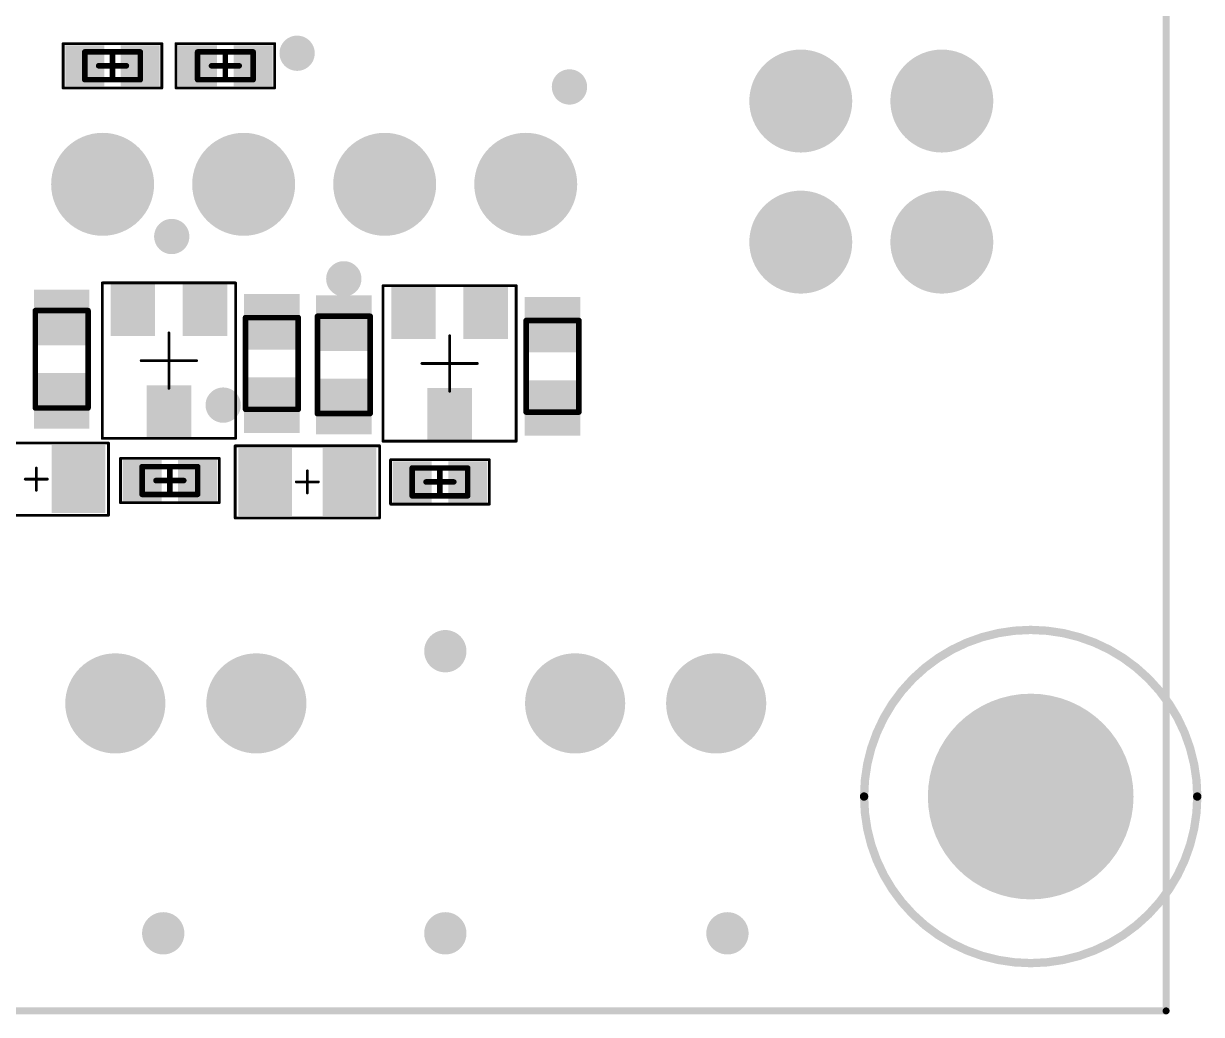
# Model space of a CAD drawing. Header units: millimetres. Extents: x 213 to 316, y 2 to 74.
# Drawn here: x 294.32 to 315.54, y 1.9 to 19.74 of the extents above; entities that cross this region are included whole.
import ezdxf

# ---------------------------------------------------------------- set-up
doc = ezdxf.new("R2010")
doc.units = ezdxf.units.MM
for name, color, linetype in [('BottomSolder', 6, 'Continuous'), ('KeepOutLayer', 6, 'Continuous'), ('Mechanical13', 56, 'Continuous'), ('Mechanical15', 56, 'Continuous'), ('MultiLayer', 9, 'Continuous'), ('TopPaste', 8, 'Continuous'), ('TopSolder', 216, 'Continuous')]:
    doc.layers.add(name, color=color, linetype=linetype)

msp = doc.modelspace()

# ---------------------------------------------------------------- linework, layer by layer
at = {"layer": 'BottomSolder'}
for points, const_width in [([(307.858, 18.348, 1), (308.785, 18.348, 1)], 0.927), ([(310.398, 18.348, 1), (311.325, 18.348, 1)], 0.927), ([(295.285, 16.849, 1), (296.212, 16.849, 1)], 0.927), ([(297.825, 16.849, 1), (298.752, 16.849, 1)], 0.927), ([(300.365, 16.849, 1), (301.292, 16.849, 1)], 0.927), ([(302.905, 16.849, 1), (303.832, 16.849, 1)], 0.927), ([(307.858, 15.808, 1), (308.785, 15.808, 1)], 0.927), ([(310.398, 15.808, 1), (311.325, 15.808, 1)], 0.927), ([(295.527, 7.502, 1), (296.428, 7.502, 1)], 0.902), ([(298.067, 7.502, 1), (298.968, 7.502, 1)], 0.902), ([(303.807, 7.502, 1), (304.709, 7.502, 1)], 0.902), ([(306.347, 7.502, 1), (307.249, 7.502, 1)], 0.902), ([(311.536, 5.825, 1), (313.388, 5.825, 1)], 1.852)]:
    msp.add_lwpolyline(points, format="xyb", close=True, dxfattribs=dict(at, const_width=const_width))
at = {"layer": 'KeepOutLayer', "const_width": 0.127}
for points in [[(314.9, 1.965), (314.9, 73.643)], [(213.504, 1.965), (314.9, 1.965)]]:
    msp.add_lwpolyline(points, dxfattribs=at)
at = {"layer": 'KeepOutLayer'}
for points, const_width in [([(315.462, 5.825, 1), (309.462, 5.825, 1)], 0.15), ([(309.424, 5.825, 1), (309.499, 5.825, 1)], 0.075), ([(315.424, 5.825, 1), (315.499, 5.825, 1)], 0.075), ([(314.869, 1.965, 1), (314.932, 1.965, 1)], 0.0635), ([(314.869, 1.965, 1), (314.932, 1.965, 1)], 0.0635)]:
    msp.add_lwpolyline(points, format="xyb", close=True, dxfattribs=dict(at, const_width=const_width))
at = {"layer": 'Mechanical13', "const_width": 0.1}
for points in [[(295.427, 19.233), (296.427, 19.233)], [(295.427, 18.733), (295.427, 19.233)], [(296.427, 18.733), (296.427, 19.233)], [(297.459, 19.233), (298.459, 19.233)], [(297.459, 18.733), (297.459, 19.233)], [(298.459, 18.733), (298.459, 19.233)], [(295.427, 18.733), (296.427, 18.733)], [(297.459, 18.733), (298.459, 18.733)], [(294.537, 14.575), (295.487, 14.575)], [(294.537, 12.822), (294.537, 14.575)], [(295.487, 12.822), (295.487, 14.575)], [(298.322, 12.798), (298.322, 14.448)], [(298.322, 14.448), (299.272, 14.448)], [(299.272, 12.798), (299.272, 14.448)], [(299.617, 14.473), (300.567, 14.473)], [(299.617, 12.721), (299.617, 14.473)], [(300.567, 12.721), (300.567, 14.473)], [(303.376, 12.747), (303.376, 14.397)], [(303.376, 14.397), (304.326, 14.397)], [(304.326, 12.747), (304.326, 14.397)], [(294.537, 12.822), (295.487, 12.822)], [(298.322, 12.798), (299.272, 12.798)], [(299.617, 12.721), (300.567, 12.721)], [(303.376, 12.747), (304.326, 12.747)], [(296.46, 11.265), (296.46, 11.765)], [(296.46, 11.765), (297.46, 11.765)], [(297.46, 11.265), (297.46, 11.765)], [(301.323, 11.24), (301.323, 11.74)], [(301.323, 11.74), (302.323, 11.74)], [(302.323, 11.24), (302.323, 11.74)], [(296.46, 11.265), (297.46, 11.265)], [(301.323, 11.24), (302.323, 11.24)]]:
    msp.add_lwpolyline(points, dxfattribs=at)
at = {"layer": 'Mechanical13', "const_width": 0.05}
for points in [[(295.402, 19.233, 1), (295.452, 19.233, 1)], [(295.402, 19.233, 1), (295.452, 19.233, 1)], [(296.402, 19.233, 1), (296.452, 19.233, 1)], [(296.402, 19.233, 1), (296.452, 19.233, 1)], [(297.434, 19.233, 1), (297.484, 19.233, 1)], [(297.434, 19.233, 1), (297.484, 19.233, 1)], [(298.434, 19.233, 1), (298.484, 19.233, 1)], [(298.434, 19.233, 1), (298.484, 19.233, 1)], [(295.402, 18.733, 1), (295.452, 18.733, 1)], [(295.402, 18.733, 1), (295.452, 18.733, 1)], [(296.402, 18.733, 1), (296.452, 18.733, 1)], [(296.402, 18.733, 1), (296.452, 18.733, 1)], [(297.434, 18.733, 1), (297.484, 18.733, 1)], [(297.434, 18.733, 1), (297.484, 18.733, 1)], [(298.434, 18.733, 1), (298.484, 18.733, 1)], [(298.434, 18.733, 1), (298.484, 18.733, 1)], [(294.512, 14.575, 1), (294.562, 14.575, 1)], [(294.512, 14.575, 1), (294.562, 14.575, 1)], [(295.462, 14.575, 1), (295.512, 14.575, 1)], [(295.462, 14.575, 1), (295.512, 14.575, 1)], [(298.297, 14.448, 1), (298.347, 14.448, 1)], [(298.297, 14.448, 1), (298.347, 14.448, 1)], [(299.247, 14.448, 1), (299.297, 14.448, 1)], [(299.247, 14.448, 1), (299.297, 14.448, 1)], [(299.592, 14.473, 1), (299.642, 14.473, 1)], [(299.592, 14.473, 1), (299.642, 14.473, 1)], [(300.542, 14.473, 1), (300.592, 14.473, 1)], [(300.542, 14.473, 1), (300.592, 14.473, 1)], [(303.351, 14.397, 1), (303.401, 14.397, 1)], [(303.351, 14.397, 1), (303.401, 14.397, 1)], [(304.301, 14.397, 1), (304.351, 14.397, 1)], [(304.301, 14.397, 1), (304.351, 14.397, 1)], [(294.512, 12.822, 1), (294.562, 12.822, 1)], [(294.512, 12.822, 1), (294.562, 12.822, 1)], [(295.462, 12.822, 1), (295.512, 12.822, 1)], [(295.462, 12.822, 1), (295.512, 12.822, 1)], [(298.297, 12.798, 1), (298.347, 12.798, 1)], [(298.297, 12.798, 1), (298.347, 12.798, 1)], [(299.247, 12.798, 1), (299.297, 12.798, 1)], [(299.247, 12.798, 1), (299.297, 12.798, 1)], [(299.592, 12.721, 1), (299.642, 12.721, 1)], [(299.592, 12.721, 1), (299.642, 12.721, 1)], [(300.542, 12.721, 1), (300.592, 12.721, 1)], [(300.542, 12.721, 1), (300.592, 12.721, 1)], [(303.351, 12.747, 1), (303.401, 12.747, 1)], [(303.351, 12.747, 1), (303.401, 12.747, 1)], [(304.301, 12.747, 1), (304.351, 12.747, 1)], [(304.301, 12.747, 1), (304.351, 12.747, 1)], [(296.435, 11.765, 1), (296.485, 11.765, 1)], [(296.435, 11.765, 1), (296.485, 11.765, 1)], [(297.435, 11.765, 1), (297.485, 11.765, 1)], [(297.435, 11.765, 1), (297.485, 11.765, 1)], [(301.298, 11.74, 1), (301.348, 11.74, 1)], [(301.298, 11.74, 1), (301.348, 11.74, 1)], [(302.298, 11.74, 1), (302.348, 11.74, 1)], [(302.298, 11.74, 1), (302.348, 11.74, 1)], [(296.435, 11.265, 1), (296.485, 11.265, 1)], [(296.435, 11.265, 1), (296.485, 11.265, 1)], [(297.435, 11.265, 1), (297.485, 11.265, 1)], [(297.435, 11.265, 1), (297.485, 11.265, 1)], [(301.298, 11.24, 1), (301.348, 11.24, 1)], [(301.298, 11.24, 1), (301.348, 11.24, 1)], [(302.298, 11.24, 1), (302.348, 11.24, 1)], [(302.298, 11.24, 1), (302.348, 11.24, 1)]]:
    msp.add_lwpolyline(points, format="xyb", close=True, dxfattribs=at)
at = {"layer": 'Mechanical15'}
for points, const_width in [([(295.038, 19.383), (296.816, 19.383)], 0.05), ([(295.038, 18.583), (295.038, 19.383)], 0.05), ([(296.816, 18.583), (296.816, 19.383)], 0.05), ([(297.07, 19.383), (298.848, 19.383)], 0.05), ([(297.07, 18.583), (297.07, 19.383)], 0.05), ([(298.848, 18.583), (298.848, 19.383)], 0.05), ([(295.927, 18.733), (295.927, 19.233)], 0.1), ([(297.959, 18.733), (297.959, 19.233)], 0.1), ([(295.677, 18.983), (296.177, 18.983)], 0.1), ([(297.709, 18.983), (298.209, 18.983)], 0.1), ([(295.038, 18.583), (296.816, 18.583)], 0.05), ([(297.07, 18.583), (298.848, 18.583)], 0.05), ([(295.743, 15.074), (298.143, 15.074)], 0.05), ([(295.743, 12.274), (295.743, 15.074)], 0.05), ([(298.143, 12.274), (298.143, 15.074)], 0.05), ([(300.797, 15.023), (303.197, 15.023)], 0.05), ([(300.797, 12.223), (300.797, 15.023)], 0.05), ([(303.197, 12.223), (303.197, 15.023)], 0.05), ([(296.943, 13.174), (296.943, 14.174)], 0.05), ([(301.997, 13.123), (301.997, 14.123)], 0.05), ([(296.443, 13.674), (297.443, 13.674)], 0.05), ([(296.943, 13.174), (296.943, 13.674)], 0.05), ([(301.497, 13.623), (302.497, 13.623)], 0.05), ([(301.997, 13.123), (301.997, 13.623)], 0.05), ([(293.255, 12.19), (295.855, 12.19)], 0.05), ([(295.743, 12.274), (298.143, 12.274)], 0.05), ([(295.855, 10.89), (295.855, 12.19)], 0.05), ([(298.136, 10.84), (298.136, 12.14)], 0.05), ([(298.136, 12.14), (300.736, 12.14)], 0.05), ([(300.736, 10.84), (300.736, 12.14)], 0.05), ([(300.797, 12.223), (303.197, 12.223)], 0.05), ([(296.071, 11.115), (296.071, 11.915)], 0.05), ([(296.071, 11.915), (297.849, 11.915)], 0.05), ([(297.849, 11.115), (297.849, 11.915)], 0.05), ([(300.934, 11.09), (300.934, 11.89)], 0.05), ([(300.934, 11.89), (302.712, 11.89)], 0.05), ([(302.712, 11.09), (302.712, 11.89)], 0.05), ([(294.555, 11.34), (294.555, 11.74)], 0.05), ([(296.96, 11.265), (296.96, 11.765)], 0.1), ([(299.436, 11.29), (299.436, 11.69)], 0.05), ([(301.823, 11.24), (301.823, 11.74)], 0.1), ([(294.355, 11.54), (294.755, 11.54)], 0.05), ([(296.71, 11.515), (297.21, 11.515)], 0.1), ([(299.236, 11.49), (299.636, 11.49)], 0.05), ([(301.573, 11.49), (302.073, 11.49)], 0.1), ([(296.071, 11.115), (297.849, 11.115)], 0.05), ([(300.934, 11.09), (302.712, 11.09)], 0.05), ([(293.255, 10.89), (295.855, 10.89)], 0.05), ([(298.136, 10.84), (300.736, 10.84)], 0.05)]:
    msp.add_lwpolyline(points, dxfattribs=dict(at, const_width=const_width))
for points, const_width in [([(295.025, 19.383, 1), (295.05, 19.383, 1)], 0.025), ([(295.025, 19.383, 1), (295.05, 19.383, 1)], 0.025), ([(296.803, 19.383, 1), (296.828, 19.383, 1)], 0.025), ([(296.803, 19.383, 1), (296.828, 19.383, 1)], 0.025), ([(297.057, 19.383, 1), (297.082, 19.383, 1)], 0.025), ([(297.057, 19.383, 1), (297.082, 19.383, 1)], 0.025), ([(298.835, 19.383, 1), (298.86, 19.383, 1)], 0.025), ([(298.835, 19.383, 1), (298.86, 19.383, 1)], 0.025), ([(295.902, 19.233, 1), (295.952, 19.233, 1)], 0.05), ([(297.934, 19.233, 1), (297.984, 19.233, 1)], 0.05), ([(295.652, 18.983, 1), (295.702, 18.983, 1)], 0.05), ([(296.152, 18.983, 1), (296.202, 18.983, 1)], 0.05), ([(297.684, 18.983, 1), (297.734, 18.983, 1)], 0.05), ([(298.184, 18.983, 1), (298.234, 18.983, 1)], 0.05), ([(295.902, 18.733, 1), (295.952, 18.733, 1)], 0.05), ([(297.934, 18.733, 1), (297.984, 18.733, 1)], 0.05), ([(295.025, 18.583, 1), (295.05, 18.583, 1)], 0.025), ([(295.025, 18.583, 1), (295.05, 18.583, 1)], 0.025), ([(296.803, 18.583, 1), (296.828, 18.583, 1)], 0.025), ([(296.803, 18.583, 1), (296.828, 18.583, 1)], 0.025), ([(297.057, 18.583, 1), (297.082, 18.583, 1)], 0.025), ([(297.057, 18.583, 1), (297.082, 18.583, 1)], 0.025), ([(298.835, 18.583, 1), (298.86, 18.583, 1)], 0.025), ([(298.835, 18.583, 1), (298.86, 18.583, 1)], 0.025), ([(295.73, 15.074, 1), (295.755, 15.074, 1)], 0.025), ([(295.73, 15.074, 1), (295.755, 15.074, 1)], 0.025), ([(298.13, 15.074, 1), (298.155, 15.074, 1)], 0.025), ([(298.13, 15.074, 1), (298.155, 15.074, 1)], 0.025), ([(300.785, 15.023, 1), (300.81, 15.023, 1)], 0.025), ([(300.785, 15.023, 1), (300.81, 15.023, 1)], 0.025), ([(303.185, 15.023, 1), (303.21, 15.023, 1)], 0.025), ([(303.185, 15.023, 1), (303.21, 15.023, 1)], 0.025), ([(296.93, 14.174, 1), (296.955, 14.174, 1)], 0.025), ([(301.985, 14.123, 1), (302.01, 14.123, 1)], 0.025), ([(296.43, 13.674, 1), (296.455, 13.674, 1)], 0.025), ([(296.93, 13.674, 1), (296.955, 13.674, 1)], 0.025), ([(297.43, 13.674, 1), (297.455, 13.674, 1)], 0.025), ([(301.485, 13.623, 1), (301.51, 13.623, 1)], 0.025), ([(301.985, 13.623, 1), (302.01, 13.623, 1)], 0.025), ([(302.485, 13.623, 1), (302.51, 13.623, 1)], 0.025), ([(296.93, 13.174, 1), (296.955, 13.174, 1)], 0.025), ([(296.93, 13.174, 1), (296.955, 13.174, 1)], 0.025), ([(301.985, 13.123, 1), (302.01, 13.123, 1)], 0.025), ([(301.985, 13.123, 1), (302.01, 13.123, 1)], 0.025), ([(295.73, 12.274, 1), (295.755, 12.274, 1)], 0.025), ([(295.73, 12.274, 1), (295.755, 12.274, 1)], 0.025), ([(295.842, 12.19, 1), (295.867, 12.19, 1)], 0.025), ([(295.842, 12.19, 1), (295.867, 12.19, 1)], 0.025), ([(298.123, 12.14, 1), (298.148, 12.14, 1)], 0.025), ([(298.123, 12.14, 1), (298.148, 12.14, 1)], 0.025), ([(298.13, 12.274, 1), (298.155, 12.274, 1)], 0.025), ([(298.13, 12.274, 1), (298.155, 12.274, 1)], 0.025), ([(300.723, 12.14, 1), (300.748, 12.14, 1)], 0.025), ([(300.723, 12.14, 1), (300.748, 12.14, 1)], 0.025), ([(300.785, 12.223, 1), (300.81, 12.223, 1)], 0.025), ([(300.785, 12.223, 1), (300.81, 12.223, 1)], 0.025), ([(303.185, 12.223, 1), (303.21, 12.223, 1)], 0.025), ([(303.185, 12.223, 1), (303.21, 12.223, 1)], 0.025), ([(296.058, 11.915, 1), (296.083, 11.915, 1)], 0.025), ([(296.058, 11.915, 1), (296.083, 11.915, 1)], 0.025), ([(297.836, 11.915, 1), (297.861, 11.915, 1)], 0.025), ([(297.836, 11.915, 1), (297.861, 11.915, 1)], 0.025), ([(300.922, 11.89, 1), (300.947, 11.89, 1)], 0.025), ([(300.922, 11.89, 1), (300.947, 11.89, 1)], 0.025), ([(302.7, 11.89, 1), (302.725, 11.89, 1)], 0.025), ([(302.7, 11.89, 1), (302.725, 11.89, 1)], 0.025), ([(294.542, 11.74, 1), (294.567, 11.74, 1)], 0.025), ([(296.935, 11.765, 1), (296.985, 11.765, 1)], 0.05), ([(299.423, 11.69, 1), (299.448, 11.69, 1)], 0.025), ([(301.798, 11.74, 1), (301.848, 11.74, 1)], 0.05), ([(294.342, 11.54, 1), (294.367, 11.54, 1)], 0.025), ([(294.742, 11.54, 1), (294.767, 11.54, 1)], 0.025), ([(296.685, 11.515, 1), (296.735, 11.515, 1)], 0.05), ([(297.185, 11.515, 1), (297.235, 11.515, 1)], 0.05), ([(299.223, 11.49, 1), (299.248, 11.49, 1)], 0.025), ([(299.623, 11.49, 1), (299.648, 11.49, 1)], 0.025), ([(301.548, 11.49, 1), (301.598, 11.49, 1)], 0.05), ([(302.048, 11.49, 1), (302.098, 11.49, 1)], 0.05), ([(294.542, 11.34, 1), (294.567, 11.34, 1)], 0.025), ([(296.935, 11.265, 1), (296.985, 11.265, 1)], 0.05), ([(299.423, 11.29, 1), (299.448, 11.29, 1)], 0.025), ([(301.798, 11.24, 1), (301.848, 11.24, 1)], 0.05), ([(296.058, 11.115, 1), (296.083, 11.115, 1)], 0.025), ([(296.058, 11.115, 1), (296.083, 11.115, 1)], 0.025), ([(297.836, 11.115, 1), (297.861, 11.115, 1)], 0.025), ([(297.836, 11.115, 1), (297.861, 11.115, 1)], 0.025), ([(300.922, 11.09, 1), (300.947, 11.09, 1)], 0.025), ([(300.922, 11.09, 1), (300.947, 11.09, 1)], 0.025), ([(302.7, 11.09, 1), (302.725, 11.09, 1)], 0.025), ([(302.7, 11.09, 1), (302.725, 11.09, 1)], 0.025), ([(295.842, 10.89, 1), (295.867, 10.89, 1)], 0.025), ([(295.842, 10.89, 1), (295.867, 10.89, 1)], 0.025), ([(298.123, 10.84, 1), (298.148, 10.84, 1)], 0.025), ([(298.123, 10.84, 1), (298.148, 10.84, 1)], 0.025), ([(300.723, 10.84, 1), (300.748, 10.84, 1)], 0.025), ([(300.723, 10.84, 1), (300.748, 10.84, 1)], 0.025)]:
    msp.add_lwpolyline(points, format="xyb", close=True, dxfattribs=dict(at, const_width=const_width))
at = {"layer": 'MultiLayer'}
for points, const_width in [([(299.093, 19.209, 1), (299.41, 19.209, 1)], 0.318), ([(307.909, 18.348, 1), (308.735, 18.348, 1)], 0.826), ([(310.449, 18.348, 1), (311.275, 18.348, 1)], 0.826), ([(303.997, 18.602, 1), (304.315, 18.602, 1)], 0.318), ([(295.336, 16.849, 1), (296.161, 16.849, 1)], 0.825), ([(297.876, 16.849, 1), (298.701, 16.849, 1)], 0.825), ([(300.416, 16.849, 1), (301.241, 16.849, 1)], 0.825), ([(302.956, 16.849, 1), (303.781, 16.849, 1)], 0.825), ([(307.909, 15.808, 1), (308.735, 15.808, 1)], 0.826), ([(310.449, 15.808, 1), (311.275, 15.808, 1)], 0.826), ([(296.835, 15.909, 1), (297.152, 15.909, 1)], 0.318), ([(299.933, 15.147, 1), (300.251, 15.147, 1)], 0.318), ([(297.761, 12.873, 1), (298.079, 12.873, 1)], 0.318), ([(301.73, 8.442, 1), (302.111, 8.442, 1)], 0.381), ([(295.577, 7.502, 1), (296.377, 7.502, 1)], 0.8), ([(298.117, 7.502, 1), (298.917, 7.502, 1)], 0.8), ([(303.858, 7.502, 1), (304.658, 7.502, 1)], 0.8), ([(306.398, 7.502, 1), (307.198, 7.502, 1)], 0.8), ([(311.587, 5.825, 1), (313.337, 5.825, 1)], 1.75), ([(296.65, 3.362, 1), (297.031, 3.362, 1)], 0.381), ([(301.73, 3.362, 1), (302.111, 3.362, 1)], 0.381), ([(306.81, 3.362, 1), (307.191, 3.362, 1)], 0.381)]:
    msp.add_lwpolyline(points, format="xyb", close=True, dxfattribs=dict(at, const_width=const_width))
at = {"layer": 'TopPaste'}
for points in [[(295.677, 18.713), (295.677, 19.253), (295.177, 18.713), (295.177, 19.253)], [(296.677, 18.713), (296.677, 19.253), (296.177, 18.713), (296.177, 19.253)], [(297.209, 19.253), (297.209, 18.713), (297.709, 19.253), (297.709, 18.713)], [(298.209, 19.253), (298.209, 18.713), (298.709, 19.253), (298.709, 18.713)], [(295.412, 14.049), (295.412, 14.849), (294.612, 14.049), (294.612, 14.849)], [(295.993, 14.218), (296.593, 14.218), (295.993, 14.98), (296.593, 14.98)], [(297.293, 14.218), (297.893, 14.218), (297.293, 14.98), (297.893, 14.98)], [(301.047, 14.167), (301.647, 14.167), (301.047, 14.929), (301.647, 14.929)], [(302.347, 14.167), (302.947, 14.167), (302.347, 14.929), (302.947, 14.929)], [(299.197, 13.973), (299.197, 14.773), (298.397, 13.973), (298.397, 14.773)], [(300.492, 13.948), (300.492, 14.748), (299.692, 13.948), (299.692, 14.748)], [(304.251, 13.922), (304.251, 14.722), (303.451, 13.922), (303.451, 14.722)], [(295.412, 12.549), (295.412, 13.349), (294.612, 12.549), (294.612, 13.349)], [(299.197, 12.473), (299.197, 13.273), (298.397, 12.473), (298.397, 13.273)], [(300.492, 12.448), (300.492, 13.248), (299.692, 12.448), (299.692, 13.248)], [(304.251, 12.422), (304.251, 13.222), (303.451, 12.422), (303.451, 13.222)], [(296.643, 12.368), (297.243, 12.368), (296.643, 13.13), (297.243, 13.13)], [(301.697, 12.317), (302.297, 12.317), (301.697, 13.079), (302.297, 13.079)], [(294.935, 11.03), (295.695, 11.03), (294.935, 12.05), (295.695, 12.05)], [(298.296, 10.98), (299.056, 10.98), (298.296, 12), (299.056, 12)], [(299.816, 10.98), (300.576, 10.98), (299.816, 12), (300.576, 12)], [(296.21, 11.785), (296.21, 11.245), (296.71, 11.785), (296.71, 11.245)], [(297.21, 11.785), (297.21, 11.245), (297.71, 11.785), (297.71, 11.245)], [(301.073, 11.76), (301.073, 11.22), (301.573, 11.76), (301.573, 11.22)], [(302.073, 11.76), (302.073, 11.22), (302.573, 11.76), (302.573, 11.22)]]:
    msp.add_solid(points, dxfattribs=at)
at = {"layer": 'TopSolder'}
for points, const_width in [([(307.858, 18.348, 1), (308.785, 18.348, 1)], 0.927), ([(310.398, 18.348, 1), (311.325, 18.348, 1)], 0.927), ([(295.285, 16.849, 1), (296.212, 16.849, 1)], 0.927), ([(297.825, 16.849, 1), (298.752, 16.849, 1)], 0.927), ([(300.365, 16.849, 1), (301.292, 16.849, 1)], 0.927), ([(302.905, 16.849, 1), (303.832, 16.849, 1)], 0.927), ([(307.858, 15.808, 1), (308.785, 15.808, 1)], 0.927), ([(310.398, 15.808, 1), (311.325, 15.808, 1)], 0.927), ([(295.527, 7.502, 1), (296.428, 7.502, 1)], 0.902), ([(298.067, 7.502, 1), (298.968, 7.502, 1)], 0.902), ([(303.807, 7.502, 1), (304.709, 7.502, 1)], 0.902), ([(306.347, 7.502, 1), (307.249, 7.502, 1)], 0.902), ([(311.536, 5.825, 1), (313.388, 5.825, 1)], 1.852)]:
    msp.add_lwpolyline(points, format="xyb", close=True, dxfattribs=dict(at, const_width=const_width))
for points in [[(295.778, 18.611), (295.778, 19.354), (295.075, 18.611), (295.075, 19.354)], [(296.778, 18.611), (296.778, 19.354), (296.075, 18.611), (296.075, 19.354)], [(297.107, 19.354), (297.107, 18.611), (297.81, 19.354), (297.81, 18.611)], [(298.107, 19.354), (298.107, 18.611), (298.81, 19.354), (298.81, 18.611)], [(295.891, 14.116), (296.694, 14.116), (295.891, 15.082), (296.694, 15.082)], [(297.191, 14.116), (297.994, 14.116), (297.191, 15.082), (297.994, 15.082)], [(295.512, 13.949), (295.512, 14.949), (294.512, 13.949), (294.512, 14.949)], [(299.297, 13.873), (299.297, 14.873), (298.297, 13.873), (298.297, 14.873)], [(300.946, 14.066), (301.749, 14.066), (300.946, 15.031), (301.749, 15.031)], [(302.246, 14.066), (303.049, 14.066), (302.246, 15.031), (303.049, 15.031)], [(300.592, 13.848), (300.592, 14.848), (299.592, 13.848), (299.592, 14.848)], [(304.351, 13.822), (304.351, 14.822), (303.351, 13.822), (303.351, 14.822)], [(295.512, 12.449), (295.512, 13.449), (294.512, 12.449), (294.512, 13.449)], [(299.297, 12.373), (299.297, 13.373), (298.297, 12.373), (298.297, 13.373)], [(296.541, 12.266), (297.344, 12.266), (296.541, 13.232), (297.344, 13.232)], [(300.592, 12.348), (300.592, 13.348), (299.592, 12.348), (299.592, 13.348)], [(301.596, 12.216), (302.399, 12.216), (301.596, 13.181), (302.399, 13.181)], [(304.351, 12.322), (304.351, 13.322), (303.351, 12.322), (303.351, 13.322)], [(294.833, 10.929), (295.797, 10.929), (294.833, 12.152), (295.797, 12.152)], [(298.194, 10.878), (299.157, 10.878), (298.194, 12.101), (299.157, 12.101)], [(299.714, 10.878), (300.677, 10.878), (299.714, 12.101), (300.677, 12.101)], [(296.108, 11.887), (296.108, 11.143), (296.812, 11.887), (296.812, 11.143)], [(297.108, 11.887), (297.108, 11.143), (297.812, 11.887), (297.812, 11.143)], [(300.972, 11.861), (300.972, 11.118), (301.675, 11.861), (301.675, 11.118)], [(301.972, 11.861), (301.972, 11.118), (302.675, 11.861), (302.675, 11.118)]]:
    msp.add_solid(points, dxfattribs=at)

doc.saveas('drawing.dxf')
